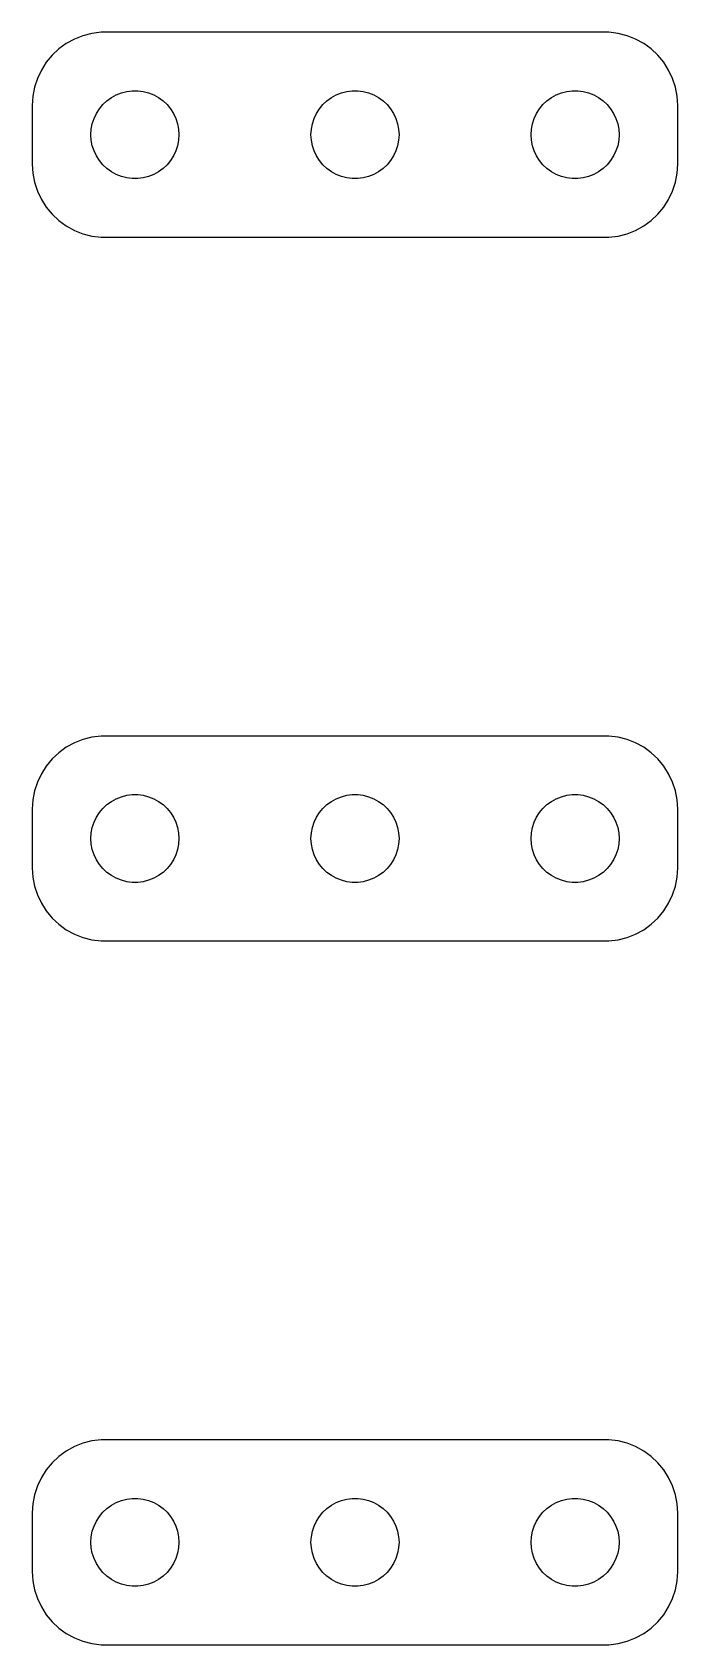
# Model space of a CAD drawing. Header units: metres. Extents: x -11 to 11, y 44.5 to 99.5.
import ezdxf

# ---------------------------------------------------------------- set-up
doc = ezdxf.new("R2010")
doc.units = ezdxf.units.M

msp = doc.modelspace()

# ---------------------------------------------------------------- linework, layer by layer
for p, q in [((-9.83955, 99.1108), (-10.0936, 98.9263)), ((-9.56444, 99.2621), (-9.83955, 99.1108)), ((-9.27254, 99.3776), (-9.56444, 99.2621)), ((-8.96844, 99.4557), (-9.27254, 99.3776)), ((-8.65697, 99.4951), (-8.96844, 99.4557)), ((8.65697, 99.4951), (-8.65697, 99.4951)), ((8.96844, 99.4557), (8.65697, 99.4951)), ((9.27254, 99.3776), (8.96844, 99.4557)), ((9.56444, 99.2621), (9.27254, 99.3776)), ((9.83955, 99.1108), (9.56444, 99.2621)), ((10.0936, 98.9263), (9.83955, 99.1108)), ((-10.5225, 98.4695), (-10.6908, 98.2044)), ((-10.3224, 98.7114), (-10.5225, 98.4695)), ((-10.0936, 98.9263), (-10.3224, 98.7114)), ((10.3224, 98.7114), (10.0936, 98.9263)), ((10.5225, 98.4695), (10.3224, 98.7114)), ((10.6908, 98.2044), (10.5225, 98.4695)), ((-10.8244, 97.9203), (-10.9214, 97.6217)), ((-10.6908, 98.2044), (-10.8244, 97.9203)), ((10.8244, 97.9203), (10.6908, 98.2044)), ((10.9214, 97.6217), (10.8244, 97.9203)), ((-10.9214, 97.6217), (-10.9803, 97.3133)), ((-8.30373, 97.2665), (-8.13866, 97.3572)), ((-8.13866, 97.3572), (-7.96352, 97.4266)), ((-7.96352, 97.4266), (-7.78107, 97.4734)), ((-7.78107, 97.4734), (-7.59418, 97.497)), ((-7.59418, 97.497), (-7.40581, 97.497)), ((-7.40581, 97.497), (-7.21892, 97.4734)), ((-7.21892, 97.4734), (-7.03647, 97.4266)), ((-7.03647, 97.4266), (-6.86133, 97.3572)), ((-6.86133, 97.3572), (-6.69626, 97.2665)), ((-0.803726, 97.2665), (-0.638657, 97.3572)), ((-0.638657, 97.3572), (-0.463516, 97.4266)), ((-0.463516, 97.4266), (-0.281067, 97.4734)), ((-0.281067, 97.4734), (-0.094177, 97.497)), ((-0.094177, 97.497), (0.094177, 97.497)), ((0.094177, 97.497), (0.281067, 97.4734)), ((0.281067, 97.4734), (0.463516, 97.4266)), ((0.463516, 97.4266), (0.638657, 97.3572)), ((0.638657, 97.3572), (0.803726, 97.2665)), ((6.69626, 97.2665), (6.86133, 97.3572)), ((6.86133, 97.3572), (7.03647, 97.4266)), ((7.03647, 97.4266), (7.21892, 97.4734)), ((7.21892, 97.4734), (7.40581, 97.497)), ((7.40581, 97.497), (7.59418, 97.497)), ((7.59418, 97.497), (7.78107, 97.4734)), ((7.78107, 97.4734), (7.96352, 97.4266)), ((7.96352, 97.4266), (8.13866, 97.3572)), ((8.13866, 97.3572), (8.30373, 97.2665)), ((10.9803, 97.3133), (10.9214, 97.6217)), ((-10.9803, 97.3133), (-11, 97)), ((-11, 97), (-11, 95)), ((-8.81445, 96.7226), (-8.71352, 96.8817)), ((-8.71352, 96.8817), (-8.59344, 97.0268)), ((-8.59344, 97.0268), (-8.45613, 97.1558)), ((-8.45613, 97.1558), (-8.30373, 97.2665)), ((-6.69626, 97.2665), (-6.54385, 97.1558)), ((-6.54385, 97.1558), (-6.40654, 97.0268)), ((-6.40654, 97.0268), (-6.28647, 96.8817)), ((-6.28647, 96.8817), (-6.18553, 96.7226)), ((-1.31445, 96.7226), (-1.21352, 96.8817)), ((-1.21352, 96.8817), (-1.09344, 97.0268)), ((-1.09344, 97.0268), (-0.956131, 97.1558)), ((-0.956131, 97.1558), (-0.803726, 97.2665)), ((0.803726, 97.2665), (0.956131, 97.1558)), ((0.956131, 97.1558), (1.09344, 97.0268)), ((1.09344, 97.0268), (1.21352, 96.8817)), ((1.21352, 96.8817), (1.31445, 96.7226)), ((6.18553, 96.7226), (6.28647, 96.8817)), ((6.28647, 96.8817), (6.40654, 97.0268)), ((6.40654, 97.0268), (6.54385, 97.1558)), ((6.54385, 97.1558), (6.69626, 97.2665)), ((8.30373, 97.2665), (8.45613, 97.1558)), ((8.45613, 97.1558), (8.59344, 97.0268)), ((8.59344, 97.0268), (8.71352, 96.8817)), ((8.71352, 96.8817), (8.81445, 96.7226)), ((11, 97), (10.9803, 97.3133)), ((11, 95), (11, 97)), ((-8.98816, 96.188), (-8.95287, 96.373)), ((-8.95287, 96.373), (-8.89465, 96.5522)), ((-8.89465, 96.5522), (-8.81445, 96.7226)), ((-6.18553, 96.7226), (-6.10533, 96.5522)), ((-6.10533, 96.5522), (-6.04712, 96.373)), ((-6.04712, 96.373), (-6.01183, 96.188)), ((-1.48816, 96.188), (-1.45287, 96.373)), ((-1.45287, 96.373), (-1.39465, 96.5522)), ((-1.39465, 96.5522), (-1.31445, 96.7226)), ((1.31445, 96.7226), (1.39465, 96.5522)), ((1.39465, 96.5522), (1.45287, 96.373)), ((1.45287, 96.373), (1.48816, 96.188)), ((6.01183, 96.188), (6.04712, 96.373)), ((6.04712, 96.373), (6.10533, 96.5522)), ((6.10533, 96.5522), (6.18553, 96.7226)), ((8.81445, 96.7226), (8.89465, 96.5522)), ((8.89465, 96.5522), (8.95287, 96.373)), ((8.95287, 96.373), (8.98816, 96.188)), ((-9, 96), (-8.98816, 96.188)), ((-8.98816, 95.812), (-9, 96)), ((-8.95287, 95.627), (-8.98816, 95.812)), ((-6.01183, 95.812), (-6.04712, 95.627)), ((-6.01183, 96.188), (-6, 96)), ((-6, 96), (-6.01183, 95.812)), ((-1.5, 96), (-1.48816, 96.188)), ((-1.48816, 95.812), (-1.5, 96)), ((-1.45287, 95.627), (-1.48816, 95.812)), ((1.48816, 95.812), (1.45287, 95.627)), ((1.48816, 96.188), (1.5, 96)), ((1.5, 96), (1.48816, 95.812)), ((6, 96), (6.01183, 96.188)), ((6.01183, 95.812), (6, 96)), ((6.04712, 95.627), (6.01183, 95.812)), ((8.98816, 95.812), (8.95287, 95.627)), ((8.98816, 96.188), (9, 96)), ((9, 96), (8.98816, 95.812)), ((-8.89465, 95.4478), (-8.95287, 95.627)), ((-8.81445, 95.2774), (-8.89465, 95.4478)), ((-8.71352, 95.1183), (-8.81445, 95.2774)), ((-6.18553, 95.2774), (-6.28647, 95.1183)), ((-6.10533, 95.4478), (-6.18553, 95.2774)), ((-6.04712, 95.627), (-6.10533, 95.4478)), ((-1.39465, 95.4478), (-1.45287, 95.627)), ((-1.31445, 95.2774), (-1.39465, 95.4478)), ((-1.21352, 95.1183), (-1.31445, 95.2774)), ((1.31445, 95.2774), (1.21352, 95.1183)), ((1.39465, 95.4478), (1.31445, 95.2774)), ((1.45287, 95.627), (1.39465, 95.4478)), ((6.10533, 95.4478), (6.04712, 95.627)), ((6.18553, 95.2774), (6.10533, 95.4478)), ((6.28647, 95.1183), (6.18553, 95.2774)), ((8.81445, 95.2774), (8.71352, 95.1183)), ((8.89465, 95.4478), (8.81445, 95.2774)), ((8.95287, 95.627), (8.89465, 95.4478)), ((-11, 95), (-10.9803, 94.6867)), ((-10.9803, 94.6867), (-10.9214, 94.3783)), ((-8.59344, 94.9732), (-8.71352, 95.1183)), ((-8.45613, 94.8442), (-8.59344, 94.9732)), ((-8.30373, 94.7335), (-8.45613, 94.8442)), ((-8.13866, 94.6428), (-8.30373, 94.7335)), ((-7.96352, 94.5734), (-8.13866, 94.6428)), ((-6.86133, 94.6428), (-7.03647, 94.5734)), ((-6.69626, 94.7335), (-6.86133, 94.6428)), ((-6.54385, 94.8442), (-6.69626, 94.7335)), ((-6.40654, 94.9732), (-6.54385, 94.8442)), ((-6.28647, 95.1183), (-6.40654, 94.9732)), ((-1.09344, 94.9732), (-1.21352, 95.1183)), ((-0.956131, 94.8442), (-1.09344, 94.9732)), ((-0.803726, 94.7335), (-0.956131, 94.8442)), ((-0.638657, 94.6428), (-0.803726, 94.7335)), ((-0.463516, 94.5734), (-0.638657, 94.6428)), ((0.638657, 94.6428), (0.463516, 94.5734)), ((0.803726, 94.7335), (0.638657, 94.6428)), ((0.956131, 94.8442), (0.803726, 94.7335)), ((1.09344, 94.9732), (0.956131, 94.8442)), ((1.21352, 95.1183), (1.09344, 94.9732)), ((6.40654, 94.9732), (6.28647, 95.1183)), ((6.54385, 94.8442), (6.40654, 94.9732)), ((6.69626, 94.7335), (6.54385, 94.8442)), ((6.86133, 94.6428), (6.69626, 94.7335)), ((7.03647, 94.5734), (6.86133, 94.6428)), ((8.13866, 94.6428), (7.96352, 94.5734)), ((8.30373, 94.7335), (8.13866, 94.6428)), ((8.45613, 94.8442), (8.30373, 94.7335)), ((8.59344, 94.9732), (8.45613, 94.8442)), ((8.71352, 95.1183), (8.59344, 94.9732)), ((10.9214, 94.3783), (10.9803, 94.6867)), ((10.9803, 94.6867), (11, 95)), ((-10.9214, 94.3783), (-10.8244, 94.0797)), ((-10.8244, 94.0797), (-10.6908, 93.7956)), ((-7.78107, 94.5266), (-7.96352, 94.5734)), ((-7.59418, 94.503), (-7.78107, 94.5266)), ((-7.40581, 94.503), (-7.59418, 94.503)), ((-7.21892, 94.5266), (-7.40581, 94.503)), ((-7.03647, 94.5734), (-7.21892, 94.5266)), ((-0.281067, 94.5266), (-0.463516, 94.5734)), ((-0.094177, 94.503), (-0.281067, 94.5266)), ((0.094177, 94.503), (-0.094177, 94.503)), ((0.281067, 94.5266), (0.094177, 94.503)), ((0.463516, 94.5734), (0.281067, 94.5266)), ((7.21892, 94.5266), (7.03647, 94.5734)), ((7.40581, 94.503), (7.21892, 94.5266)), ((7.59418, 94.503), (7.40581, 94.503)), ((7.78107, 94.5266), (7.59418, 94.503)), ((7.96352, 94.5734), (7.78107, 94.5266)), ((10.6908, 93.7956), (10.8244, 94.0797)), ((10.8244, 94.0797), (10.9214, 94.3783)), ((-10.6908, 93.7956), (-10.5225, 93.5305)), ((-10.5225, 93.5305), (-10.3224, 93.2886)), ((10.3224, 93.2886), (10.5225, 93.5305)), ((10.5225, 93.5305), (10.6908, 93.7956)), ((-10.3224, 93.2886), (-10.0936, 93.0737)), ((-10.0936, 93.0737), (-9.83955, 92.8892)), ((9.83955, 92.8892), (10.0936, 93.0737)), ((10.0936, 93.0737), (10.3224, 93.2886)), ((-9.83955, 92.8892), (-9.56444, 92.7379)), ((-9.56444, 92.7379), (-9.27254, 92.6224)), ((-9.27254, 92.6224), (-8.96844, 92.5443)), ((-8.96844, 92.5443), (-8.65697, 92.5049)), ((-8.65697, 92.5049), (8.65697, 92.5049)), ((8.65697, 92.5049), (8.96844, 92.5443)), ((8.96844, 92.5443), (9.27254, 92.6224)), ((9.27254, 92.6224), (9.56444, 92.7379)), ((9.56444, 92.7379), (9.83955, 92.8892)), ((-9.27254, 75.3776), (-9.56444, 75.2621)), ((-8.96844, 75.4557), (-9.27254, 75.3776)), ((-8.65697, 75.4951), (-8.96844, 75.4557)), ((8.65697, 75.4951), (-8.65697, 75.4951)), ((8.96844, 75.4557), (8.65697, 75.4951)), ((9.27254, 75.3776), (8.96844, 75.4557)), ((9.56444, 75.2621), (9.27254, 75.3776)), ((-10.0936, 74.9263), (-10.3224, 74.7114)), ((-9.83955, 75.1108), (-10.0936, 74.9263)), ((-9.56444, 75.2621), (-9.83955, 75.1108)), ((9.83955, 75.1108), (9.56444, 75.2621)), ((10.0936, 74.9263), (9.83955, 75.1108)), ((10.3224, 74.7114), (10.0936, 74.9263)), ((-10.5225, 74.4695), (-10.6908, 74.2044)), ((-10.3224, 74.7114), (-10.5225, 74.4695)), ((10.5225, 74.4695), (10.3224, 74.7114)), ((10.6908, 74.2044), (10.5225, 74.4695)), ((-10.8244, 73.9203), (-10.9214, 73.6217)), ((-10.6908, 74.2044), (-10.8244, 73.9203)), ((10.8244, 73.9203), (10.6908, 74.2044)), ((10.9214, 73.6217), (10.8244, 73.9203)), ((-10.9803, 73.3133), (-11, 73)), ((-10.9214, 73.6217), (-10.9803, 73.3133)), ((-8.59344, 73.0268), (-8.45613, 73.1558)), ((-8.45613, 73.1558), (-8.30373, 73.2665)), ((-8.30373, 73.2665), (-8.13866, 73.3572)), ((-8.13866, 73.3572), (-7.96352, 73.4266)), ((-7.96352, 73.4266), (-7.78107, 73.4734)), ((-7.78107, 73.4734), (-7.59418, 73.497)), ((-7.59418, 73.497), (-7.40581, 73.497)), ((-7.40581, 73.497), (-7.21892, 73.4734)), ((-7.21892, 73.4734), (-7.03647, 73.4266)), ((-7.03647, 73.4266), (-6.86133, 73.3572)), ((-6.86133, 73.3572), (-6.69626, 73.2665)), ((-6.69626, 73.2665), (-6.54385, 73.1558)), ((-6.54385, 73.1558), (-6.40654, 73.0268)), ((-1.09344, 73.0268), (-0.956131, 73.1558)), ((-0.956131, 73.1558), (-0.803726, 73.2665)), ((-0.803726, 73.2665), (-0.638657, 73.3572)), ((-0.638657, 73.3572), (-0.463516, 73.4266)), ((-0.463516, 73.4266), (-0.281067, 73.4734)), ((-0.281067, 73.4734), (-0.094177, 73.497)), ((-0.094177, 73.497), (0.094177, 73.497)), ((0.094177, 73.497), (0.281067, 73.4734)), ((0.281067, 73.4734), (0.463516, 73.4266)), ((0.463516, 73.4266), (0.638657, 73.3572)), ((0.638657, 73.3572), (0.803726, 73.2665)), ((0.803726, 73.2665), (0.956131, 73.1558)), ((0.956131, 73.1558), (1.09344, 73.0268)), ((6.40654, 73.0268), (6.54385, 73.1558)), ((6.54385, 73.1558), (6.69626, 73.2665)), ((6.69626, 73.2665), (6.86133, 73.3572)), ((6.86133, 73.3572), (7.03647, 73.4266)), ((7.03647, 73.4266), (7.21892, 73.4734)), ((7.21892, 73.4734), (7.40581, 73.497)), ((7.40581, 73.497), (7.59418, 73.497)), ((7.59418, 73.497), (7.78107, 73.4734)), ((7.78107, 73.4734), (7.96352, 73.4266)), ((7.96352, 73.4266), (8.13866, 73.3572)), ((8.13866, 73.3572), (8.30373, 73.2665)), ((8.30373, 73.2665), (8.45613, 73.1558)), ((8.45613, 73.1558), (8.59344, 73.0268)), ((10.9803, 73.3133), (10.9214, 73.6217)), ((11, 73), (10.9803, 73.3133)), ((-11, 73), (-11, 71)), ((-8.89465, 72.5522), (-8.81445, 72.7226)), ((-8.81445, 72.7226), (-8.71352, 72.8817)), ((-8.71352, 72.8817), (-8.59344, 73.0268)), ((-6.40654, 73.0268), (-6.28647, 72.8817)), ((-6.28647, 72.8817), (-6.18553, 72.7226)), ((-6.18553, 72.7226), (-6.10533, 72.5522)), ((-1.39465, 72.5522), (-1.31445, 72.7226)), ((-1.31445, 72.7226), (-1.21352, 72.8817)), ((-1.21352, 72.8817), (-1.09344, 73.0268)), ((1.09344, 73.0268), (1.21352, 72.8817)), ((1.21352, 72.8817), (1.31445, 72.7226)), ((1.31445, 72.7226), (1.39465, 72.5522)), ((6.10533, 72.5522), (6.18553, 72.7226)), ((6.18553, 72.7226), (6.28647, 72.8817)), ((6.28647, 72.8817), (6.40654, 73.0268)), ((8.59344, 73.0268), (8.71352, 72.8817)), ((8.71352, 72.8817), (8.81445, 72.7226)), ((8.81445, 72.7226), (8.89465, 72.5522)), ((11, 71), (11, 73)), ((-9, 72), (-8.98816, 72.188)), ((-8.98816, 72.188), (-8.95287, 72.373)), ((-8.95287, 72.373), (-8.89465, 72.5522)), ((-6.10533, 72.5522), (-6.04712, 72.373)), ((-6.04712, 72.373), (-6.01183, 72.188)), ((-6.01183, 72.188), (-6, 72)), ((-1.5, 72), (-1.48816, 72.188)), ((-1.48816, 72.188), (-1.45287, 72.373)), ((-1.45287, 72.373), (-1.39465, 72.5522)), ((1.39465, 72.5522), (1.45287, 72.373)), ((1.45287, 72.373), (1.48816, 72.188)), ((1.48816, 72.188), (1.5, 72)), ((6, 72), (6.01183, 72.188)), ((6.01183, 72.188), (6.04712, 72.373)), ((6.04712, 72.373), (6.10533, 72.5522)), ((8.89465, 72.5522), (8.95287, 72.373)), ((8.95287, 72.373), (8.98816, 72.188)), ((8.98816, 72.188), (9, 72)), ((-8.98816, 71.812), (-9, 72)), ((-8.95287, 71.627), (-8.98816, 71.812)), ((-8.89465, 71.4478), (-8.95287, 71.627)), ((-6.04712, 71.627), (-6.10533, 71.4478)), ((-6.01183, 71.812), (-6.04712, 71.627)), ((-6, 72), (-6.01183, 71.812)), ((-1.48816, 71.812), (-1.5, 72)), ((-1.45287, 71.627), (-1.48816, 71.812)), ((-1.39465, 71.4478), (-1.45287, 71.627)), ((1.45287, 71.627), (1.39465, 71.4478)), ((1.48816, 71.812), (1.45287, 71.627)), ((1.5, 72), (1.48816, 71.812)), ((6.01183, 71.812), (6, 72)), ((6.04712, 71.627), (6.01183, 71.812)), ((6.10533, 71.4478), (6.04712, 71.627)), ((8.95287, 71.627), (8.89465, 71.4478)), ((8.98816, 71.812), (8.95287, 71.627)), ((9, 72), (8.98816, 71.812)), ((-11, 71), (-10.9803, 70.6867)), ((-8.81445, 71.2774), (-8.89465, 71.4478)), ((-8.71352, 71.1183), (-8.81445, 71.2774)), ((-8.59344, 70.9732), (-8.71352, 71.1183)), ((-8.45613, 70.8442), (-8.59344, 70.9732)), ((-6.40654, 70.9732), (-6.54385, 70.8442)), ((-6.28647, 71.1183), (-6.40654, 70.9732)), ((-6.18553, 71.2774), (-6.28647, 71.1183)), ((-6.10533, 71.4478), (-6.18553, 71.2774)), ((-1.31445, 71.2774), (-1.39465, 71.4478)), ((-1.21352, 71.1183), (-1.31445, 71.2774)), ((-1.09344, 70.9732), (-1.21352, 71.1183)), ((-0.956131, 70.8442), (-1.09344, 70.9732)), ((1.09344, 70.9732), (0.956131, 70.8442)), ((1.21352, 71.1183), (1.09344, 70.9732)), ((1.31445, 71.2774), (1.21352, 71.1183)), ((1.39465, 71.4478), (1.31445, 71.2774)), ((6.18553, 71.2774), (6.10533, 71.4478)), ((6.28647, 71.1183), (6.18553, 71.2774)), ((6.40654, 70.9732), (6.28647, 71.1183)), ((6.54385, 70.8442), (6.40654, 70.9732)), ((8.59344, 70.9732), (8.45613, 70.8442)), ((8.71352, 71.1183), (8.59344, 70.9732)), ((8.81445, 71.2774), (8.71352, 71.1183)), ((8.89465, 71.4478), (8.81445, 71.2774)), ((10.9803, 70.6867), (11, 71)), ((-10.9803, 70.6867), (-10.9214, 70.3783)), ((-8.30373, 70.7335), (-8.45613, 70.8442)), ((-8.13866, 70.6428), (-8.30373, 70.7335)), ((-7.96352, 70.5734), (-8.13866, 70.6428)), ((-7.78107, 70.5266), (-7.96352, 70.5734)), ((-7.59418, 70.503), (-7.78107, 70.5266)), ((-7.40581, 70.503), (-7.59418, 70.503)), ((-7.21892, 70.5266), (-7.40581, 70.503)), ((-7.03647, 70.5734), (-7.21892, 70.5266)), ((-6.86133, 70.6428), (-7.03647, 70.5734)), ((-6.69626, 70.7335), (-6.86133, 70.6428)), ((-6.54385, 70.8442), (-6.69626, 70.7335)), ((-0.803726, 70.7335), (-0.956131, 70.8442)), ((-0.638657, 70.6428), (-0.803726, 70.7335)), ((-0.463516, 70.5734), (-0.638657, 70.6428)), ((-0.281067, 70.5266), (-0.463516, 70.5734)), ((-0.094177, 70.503), (-0.281067, 70.5266)), ((0.094177, 70.503), (-0.094177, 70.503)), ((0.281067, 70.5266), (0.094177, 70.503)), ((0.463516, 70.5734), (0.281067, 70.5266)), ((0.638657, 70.6428), (0.463516, 70.5734)), ((0.803726, 70.7335), (0.638657, 70.6428)), ((0.956131, 70.8442), (0.803726, 70.7335)), ((6.69626, 70.7335), (6.54385, 70.8442)), ((6.86133, 70.6428), (6.69626, 70.7335)), ((7.03647, 70.5734), (6.86133, 70.6428)), ((7.21892, 70.5266), (7.03647, 70.5734)), ((7.40581, 70.503), (7.21892, 70.5266)), ((7.59418, 70.503), (7.40581, 70.503)), ((7.78107, 70.5266), (7.59418, 70.503)), ((7.96352, 70.5734), (7.78107, 70.5266)), ((8.13866, 70.6428), (7.96352, 70.5734)), ((8.30373, 70.7335), (8.13866, 70.6428)), ((8.45613, 70.8442), (8.30373, 70.7335)), ((10.9214, 70.3783), (10.9803, 70.6867)), ((-10.9214, 70.3783), (-10.8244, 70.0797)), ((-10.8244, 70.0797), (-10.6908, 69.7956)), ((10.6908, 69.7956), (10.8244, 70.0797)), ((10.8244, 70.0797), (10.9214, 70.3783)), ((-10.6908, 69.7956), (-10.5225, 69.5305)), ((-10.5225, 69.5305), (-10.3224, 69.2886)), ((-10.3224, 69.2886), (-10.0936, 69.0737)), ((10.0936, 69.0737), (10.3224, 69.2886)), ((10.3224, 69.2886), (10.5225, 69.5305)), ((10.5225, 69.5305), (10.6908, 69.7956)), ((-10.0936, 69.0737), (-9.83955, 68.8892)), ((-9.83955, 68.8892), (-9.56444, 68.7379)), ((-9.56444, 68.7379), (-9.27254, 68.6224)), ((9.27254, 68.6224), (9.56444, 68.7379)), ((9.56444, 68.7379), (9.83955, 68.8892)), ((9.83955, 68.8892), (10.0936, 69.0737)), ((-9.27254, 68.6224), (-8.96844, 68.5443)), ((-8.96844, 68.5443), (-8.65697, 68.5049)), ((-8.65697, 68.5049), (8.65697, 68.5049)), ((8.65697, 68.5049), (8.96844, 68.5443)), ((8.96844, 68.5443), (9.27254, 68.6224)), ((-9.56444, 51.2621), (-9.83955, 51.1108)), ((-9.27254, 51.3776), (-9.56444, 51.2621)), ((-8.96844, 51.4557), (-9.27254, 51.3776)), ((-8.65697, 51.4951), (-8.96844, 51.4557)), ((8.65697, 51.4951), (-8.65697, 51.4951)), ((8.96844, 51.4557), (8.65697, 51.4951)), ((9.27254, 51.3776), (8.96844, 51.4557)), ((9.56444, 51.2621), (9.27254, 51.3776)), ((9.83955, 51.1108), (9.56444, 51.2621)), ((-10.3224, 50.7114), (-10.5225, 50.4695)), ((-10.0936, 50.9263), (-10.3224, 50.7114)), ((-9.83955, 51.1108), (-10.0936, 50.9263)), ((10.0936, 50.9263), (9.83955, 51.1108)), ((10.3224, 50.7114), (10.0936, 50.9263)), ((10.5225, 50.4695), (10.3224, 50.7114)), ((-10.6908, 50.2044), (-10.8244, 49.9203)), ((-10.5225, 50.4695), (-10.6908, 50.2044)), ((10.6908, 50.2044), (10.5225, 50.4695)), ((10.8244, 49.9203), (10.6908, 50.2044)), ((-10.9214, 49.6217), (-10.9803, 49.3133)), ((-10.8244, 49.9203), (-10.9214, 49.6217)), ((-7.78107, 49.4734), (-7.59418, 49.497)), ((-7.59418, 49.497), (-7.40581, 49.497)), ((-7.40581, 49.497), (-7.21892, 49.4734)), ((-0.281067, 49.4734), (-0.094177, 49.497)), ((-0.094177, 49.497), (0.094177, 49.497)), ((0.094177, 49.497), (0.281067, 49.4734)), ((7.21892, 49.4734), (7.40581, 49.497)), ((7.40581, 49.497), (7.59418, 49.497)), ((7.59418, 49.497), (7.78107, 49.4734)), ((10.9214, 49.6217), (10.8244, 49.9203)), ((10.9803, 49.3133), (10.9214, 49.6217)), ((-10.9803, 49.3133), (-11, 49)), ((-11, 49), (-11, 47)), ((-8.71352, 48.8817), (-8.59344, 49.0268)), ((-8.59344, 49.0268), (-8.45613, 49.1558)), ((-8.45613, 49.1558), (-8.30373, 49.2665)), ((-8.30373, 49.2665), (-8.13866, 49.3572)), ((-8.13866, 49.3572), (-7.96352, 49.4266)), ((-7.96352, 49.4266), (-7.78107, 49.4734)), ((-7.21892, 49.4734), (-7.03647, 49.4266)), ((-7.03647, 49.4266), (-6.86133, 49.3572)), ((-6.86133, 49.3572), (-6.69626, 49.2665)), ((-6.69626, 49.2665), (-6.54385, 49.1558)), ((-6.54385, 49.1558), (-6.40654, 49.0268)), ((-6.40654, 49.0268), (-6.28647, 48.8817)), ((-1.21352, 48.8817), (-1.09344, 49.0268)), ((-1.09344, 49.0268), (-0.956131, 49.1558)), ((-0.956131, 49.1558), (-0.803726, 49.2665)), ((-0.803726, 49.2665), (-0.638657, 49.3572)), ((-0.638657, 49.3572), (-0.463516, 49.4266)), ((-0.463516, 49.4266), (-0.281067, 49.4734)), ((0.281067, 49.4734), (0.463516, 49.4266)), ((0.463516, 49.4266), (0.638657, 49.3572)), ((0.638657, 49.3572), (0.803726, 49.2665)), ((0.803726, 49.2665), (0.956131, 49.1558)), ((0.956131, 49.1558), (1.09344, 49.0268)), ((1.09344, 49.0268), (1.21352, 48.8817)), ((6.28647, 48.8817), (6.40654, 49.0268)), ((6.40654, 49.0268), (6.54385, 49.1558)), ((6.54385, 49.1558), (6.69626, 49.2665)), ((6.69626, 49.2665), (6.86133, 49.3572)), ((6.86133, 49.3572), (7.03647, 49.4266)), ((7.03647, 49.4266), (7.21892, 49.4734)), ((7.78107, 49.4734), (7.96352, 49.4266)), ((7.96352, 49.4266), (8.13866, 49.3572)), ((8.13866, 49.3572), (8.30373, 49.2665)), ((8.30373, 49.2665), (8.45613, 49.1558)), ((8.45613, 49.1558), (8.59344, 49.0268)), ((8.59344, 49.0268), (8.71352, 48.8817)), ((11, 49), (10.9803, 49.3133)), ((11, 47), (11, 49)), ((-8.95287, 48.373), (-8.89465, 48.5522)), ((-8.89465, 48.5522), (-8.81445, 48.7226)), ((-8.81445, 48.7226), (-8.71352, 48.8817)), ((-6.28647, 48.8817), (-6.18553, 48.7226)), ((-6.18553, 48.7226), (-6.10533, 48.5522)), ((-6.10533, 48.5522), (-6.04712, 48.373)), ((-1.45287, 48.373), (-1.39465, 48.5522)), ((-1.39465, 48.5522), (-1.31445, 48.7226)), ((-1.31445, 48.7226), (-1.21352, 48.8817)), ((1.21352, 48.8817), (1.31445, 48.7226)), ((1.31445, 48.7226), (1.39465, 48.5522)), ((1.39465, 48.5522), (1.45287, 48.373)), ((6.04712, 48.373), (6.10533, 48.5522)), ((6.10533, 48.5522), (6.18553, 48.7226)), ((6.18553, 48.7226), (6.28647, 48.8817)), ((8.71352, 48.8817), (8.81445, 48.7226)), ((8.81445, 48.7226), (8.89465, 48.5522)), ((8.89465, 48.5522), (8.95287, 48.373)), ((-9, 48), (-8.98816, 48.188)), ((-8.98816, 47.812), (-9, 48)), ((-8.98816, 48.188), (-8.95287, 48.373)), ((-6.04712, 48.373), (-6.01183, 48.188)), ((-6.01183, 48.188), (-6, 48)), ((-6, 48), (-6.01183, 47.812)), ((-1.5, 48), (-1.48816, 48.188)), ((-1.48816, 47.812), (-1.5, 48)), ((-1.48816, 48.188), (-1.45287, 48.373)), ((1.45287, 48.373), (1.48816, 48.188)), ((1.48816, 48.188), (1.5, 48)), ((1.5, 48), (1.48816, 47.812)), ((6, 48), (6.01183, 48.188)), ((6.01183, 47.812), (6, 48)), ((6.01183, 48.188), (6.04712, 48.373)), ((8.95287, 48.373), (8.98816, 48.188)), ((8.98816, 48.188), (9, 48)), ((9, 48), (8.98816, 47.812)), ((-8.95287, 47.627), (-8.98816, 47.812)), ((-8.89465, 47.4478), (-8.95287, 47.627)), ((-8.81445, 47.2774), (-8.89465, 47.4478)), ((-6.10533, 47.4478), (-6.18553, 47.2774)), ((-6.04712, 47.627), (-6.10533, 47.4478)), ((-6.01183, 47.812), (-6.04712, 47.627)), ((-1.45287, 47.627), (-1.48816, 47.812)), ((-1.39465, 47.4478), (-1.45287, 47.627)), ((-1.31445, 47.2774), (-1.39465, 47.4478)), ((1.39465, 47.4478), (1.31445, 47.2774)), ((1.45287, 47.627), (1.39465, 47.4478)), ((1.48816, 47.812), (1.45287, 47.627)), ((6.04712, 47.627), (6.01183, 47.812)), ((6.10533, 47.4478), (6.04712, 47.627)), ((6.18553, 47.2774), (6.10533, 47.4478)), ((8.89465, 47.4478), (8.81445, 47.2774)), ((8.95287, 47.627), (8.89465, 47.4478)), ((8.98816, 47.812), (8.95287, 47.627)), ((-11, 47), (-10.9803, 46.6867)), ((-8.71352, 47.1183), (-8.81445, 47.2774)), ((-8.59344, 46.9732), (-8.71352, 47.1183)), ((-8.45613, 46.8442), (-8.59344, 46.9732)), ((-8.30373, 46.7335), (-8.45613, 46.8442)), ((-6.54385, 46.8442), (-6.69626, 46.7335)), ((-6.40654, 46.9732), (-6.54385, 46.8442)), ((-6.28647, 47.1183), (-6.40654, 46.9732)), ((-6.18553, 47.2774), (-6.28647, 47.1183)), ((-1.21352, 47.1183), (-1.31445, 47.2774)), ((-1.09344, 46.9732), (-1.21352, 47.1183)), ((-0.956131, 46.8442), (-1.09344, 46.9732)), ((-0.803726, 46.7335), (-0.956131, 46.8442)), ((0.956131, 46.8442), (0.803726, 46.7335)), ((1.09344, 46.9732), (0.956131, 46.8442)), ((1.21352, 47.1183), (1.09344, 46.9732)), ((1.31445, 47.2774), (1.21352, 47.1183)), ((6.28647, 47.1183), (6.18553, 47.2774)), ((6.40654, 46.9732), (6.28647, 47.1183)), ((6.54385, 46.8442), (6.40654, 46.9732)), ((6.69626, 46.7335), (6.54385, 46.8442)), ((8.45613, 46.8442), (8.30373, 46.7335)), ((8.59344, 46.9732), (8.45613, 46.8442)), ((8.71352, 47.1183), (8.59344, 46.9732)), ((8.81445, 47.2774), (8.71352, 47.1183)), ((10.9803, 46.6867), (11, 47)), ((-10.9803, 46.6867), (-10.9214, 46.3783)), ((-10.9214, 46.3783), (-10.8244, 46.0797)), ((-8.13866, 46.6428), (-8.30373, 46.7335)), ((-7.96352, 46.5734), (-8.13866, 46.6428)), ((-7.78107, 46.5266), (-7.96352, 46.5734)), ((-7.59418, 46.503), (-7.78107, 46.5266)), ((-7.40581, 46.503), (-7.59418, 46.503)), ((-7.21892, 46.5266), (-7.40581, 46.503)), ((-7.03647, 46.5734), (-7.21892, 46.5266)), ((-6.86133, 46.6428), (-7.03647, 46.5734)), ((-6.69626, 46.7335), (-6.86133, 46.6428)), ((-0.638657, 46.6428), (-0.803726, 46.7335)), ((-0.463516, 46.5734), (-0.638657, 46.6428)), ((-0.281067, 46.5266), (-0.463516, 46.5734)), ((-0.094177, 46.503), (-0.281067, 46.5266)), ((0.094177, 46.503), (-0.094177, 46.503)), ((0.281067, 46.5266), (0.094177, 46.503)), ((0.463516, 46.5734), (0.281067, 46.5266)), ((0.638657, 46.6428), (0.463516, 46.5734)), ((0.803726, 46.7335), (0.638657, 46.6428)), ((6.86133, 46.6428), (6.69626, 46.7335)), ((7.03647, 46.5734), (6.86133, 46.6428)), ((7.21892, 46.5266), (7.03647, 46.5734)), ((7.40581, 46.503), (7.21892, 46.5266)), ((7.59418, 46.503), (7.40581, 46.503)), ((7.78107, 46.5266), (7.59418, 46.503)), ((7.96352, 46.5734), (7.78107, 46.5266)), ((8.13866, 46.6428), (7.96352, 46.5734)), ((8.30373, 46.7335), (8.13866, 46.6428)), ((10.8244, 46.0797), (10.9214, 46.3783)), ((10.9214, 46.3783), (10.9803, 46.6867)), ((-10.8244, 46.0797), (-10.6908, 45.7956)), ((-10.6908, 45.7956), (-10.5225, 45.5305)), ((10.5225, 45.5305), (10.6908, 45.7956)), ((10.6908, 45.7956), (10.8244, 46.0797)), ((-10.5225, 45.5305), (-10.3224, 45.2886)), ((-10.3224, 45.2886), (-10.0936, 45.0737)), ((10.0936, 45.0737), (10.3224, 45.2886)), ((10.3224, 45.2886), (10.5225, 45.5305)), ((-10.0936, 45.0737), (-9.83955, 44.8892)), ((-9.83955, 44.8892), (-9.56444, 44.7379)), ((-9.56444, 44.7379), (-9.27254, 44.6224)), ((-9.27254, 44.6224), (-8.96844, 44.5443)), ((-8.96844, 44.5443), (-8.65697, 44.5049)), ((8.65697, 44.5049), (8.96844, 44.5443)), ((8.96844, 44.5443), (9.27254, 44.6224)), ((9.27254, 44.6224), (9.56444, 44.7379)), ((9.56444, 44.7379), (9.83955, 44.8892)), ((9.83955, 44.8892), (10.0936, 45.0737)), ((-8.65697, 44.5049), (8.65697, 44.5049))]:
    msp.add_line(p, q)

doc.saveas('drawing.dxf')
